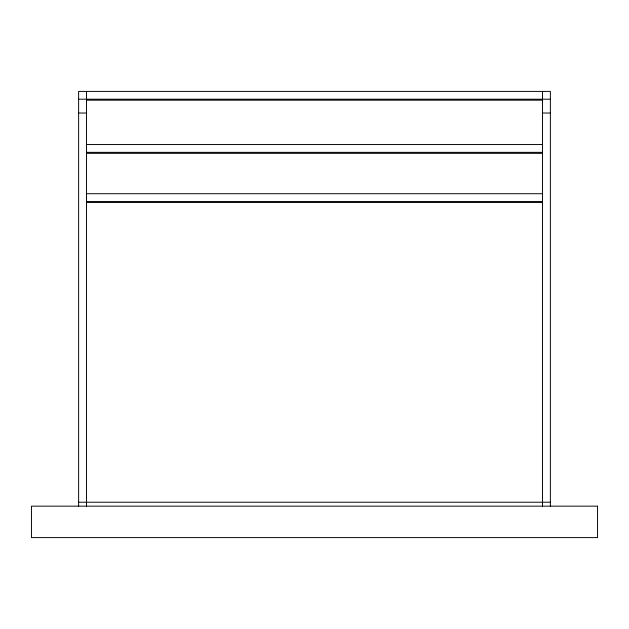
<?xml version="1.0" encoding="UTF-8"?>
<svg xmlns="http://www.w3.org/2000/svg" width="629" height="629" viewBox="0 0 629 629"><rect width="100%" height="100%" fill="white"/><g stroke="black" fill="none" stroke-linecap="round" stroke-linejoin="round"><path stroke-width="0.94" d="M78.625 99.201L550.375 99.201M86.487 100.192L542.513 100.192M78.625 113.023L86.487 113.023M542.513 113.023L550.375 113.023M86.487 144.544L542.513 144.544M86.487 152.344L542.513 152.344M86.487 153.334L542.513 153.334M86.487 193.716L542.513 193.716M86.487 201.516L542.513 201.516M86.487 202.499L542.513 202.499M78.625 502.217L550.375 502.217M550.375 506.148L550.375 91.402L78.625 91.402L78.625 506.148M542.513 91.402L542.513 506.148M86.487 91.402L86.487 506.148M597.55 506.148L31.45 506.148L31.45 537.598L597.55 537.598L597.55 506.148"/></g></svg>
